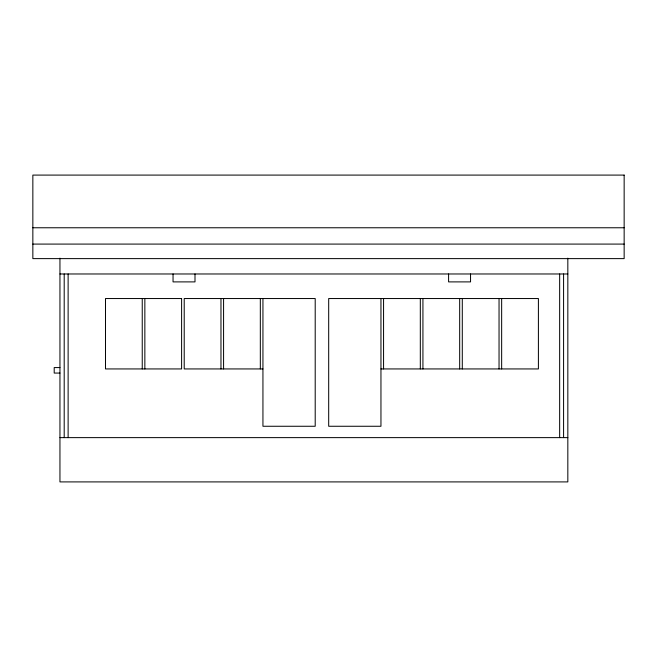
<?xml version="1.0" encoding="UTF-8"?>
<svg xmlns="http://www.w3.org/2000/svg" width="657" height="657" viewBox="0 0 657 657"><rect width="100%" height="100%" fill="white"/><g stroke="black" fill="none" stroke-linecap="round" stroke-linejoin="round"><path stroke-width="0.99" d="M32.85 227.765L624.15 227.765M32.85 244.084L624.15 244.084M59.951 273.977L567.829 273.977M59.951 367.575L54.203 367.575L54.203 373.069L59.951 373.069M262.94 368.938L184.215 368.938L184.215 298.541L315.204 298.541L315.204 426.262L262.94 426.262L262.94 298.541M380.953 368.938L538.403 368.938L538.403 298.541L328.689 298.541L328.689 426.262L380.953 426.262L380.953 298.541M59.951 437.628L567.829 437.628M567.829 258.16L567.829 481.909L59.951 481.909L59.951 258.16M563.583 273.977L563.583 437.628M559.657 273.977L559.657 437.628M501.652 298.541L501.652 368.938M499.041 298.541L499.041 368.938M470.543 273.977L470.543 281.894L448.591 281.894L448.591 273.977M462.29 298.541L462.29 368.938M459.678 298.541L459.678 368.938M422.927 298.541L422.927 368.938M420.316 298.541L420.316 368.938M383.565 298.541L383.565 368.938M260.328 298.541L260.328 368.938M223.577 298.541L223.577 368.938M220.966 298.541L220.966 368.938M194.998 273.977L194.998 281.894L173.046 281.894L173.046 273.977M144.852 298.541L144.852 368.938M142.24 298.541L142.24 368.938M68.123 273.977L68.123 437.628M64.197 273.977L64.197 437.628M624.15 175.09L32.85 175.09L32.85 258.62L624.15 258.62L624.15 175.09M181.603 298.541L105.49 298.541L105.49 368.938L181.603 368.938L181.603 298.541"/></g></svg>
